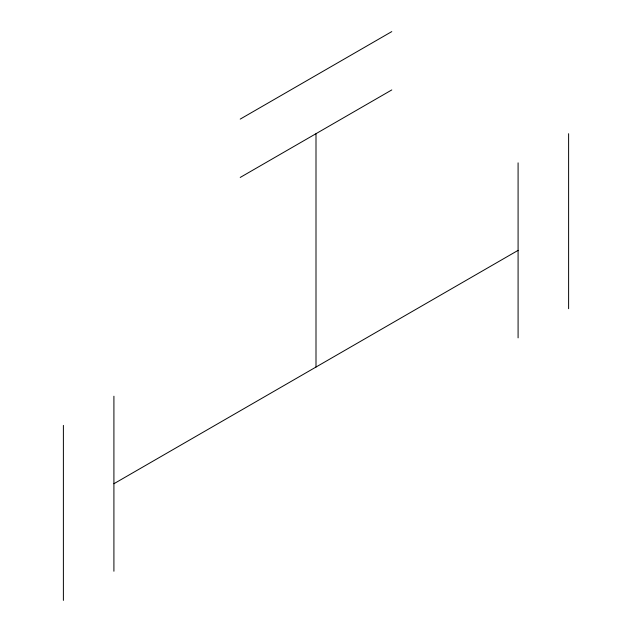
<?xml version="1.0" encoding="UTF-8"?>
<svg xmlns="http://www.w3.org/2000/svg" width="632" height="632" viewBox="0 0 632 632"><rect width="100%" height="100%" fill="white"/><g stroke="black" fill="none" stroke-linecap="round" stroke-linejoin="round"><path stroke-width="0.95" d="M240.215 119.108L391.785 31.6M240.215 177.442L391.785 89.934M113.91 483.725L518.09 250.367M568.61 133.692L568.61 308.708M518.09 162.859L518.09 337.875M316 133.692L316 367.05M113.91 396.217L113.91 571.233M63.39 425.383L63.39 600.4"/></g></svg>
